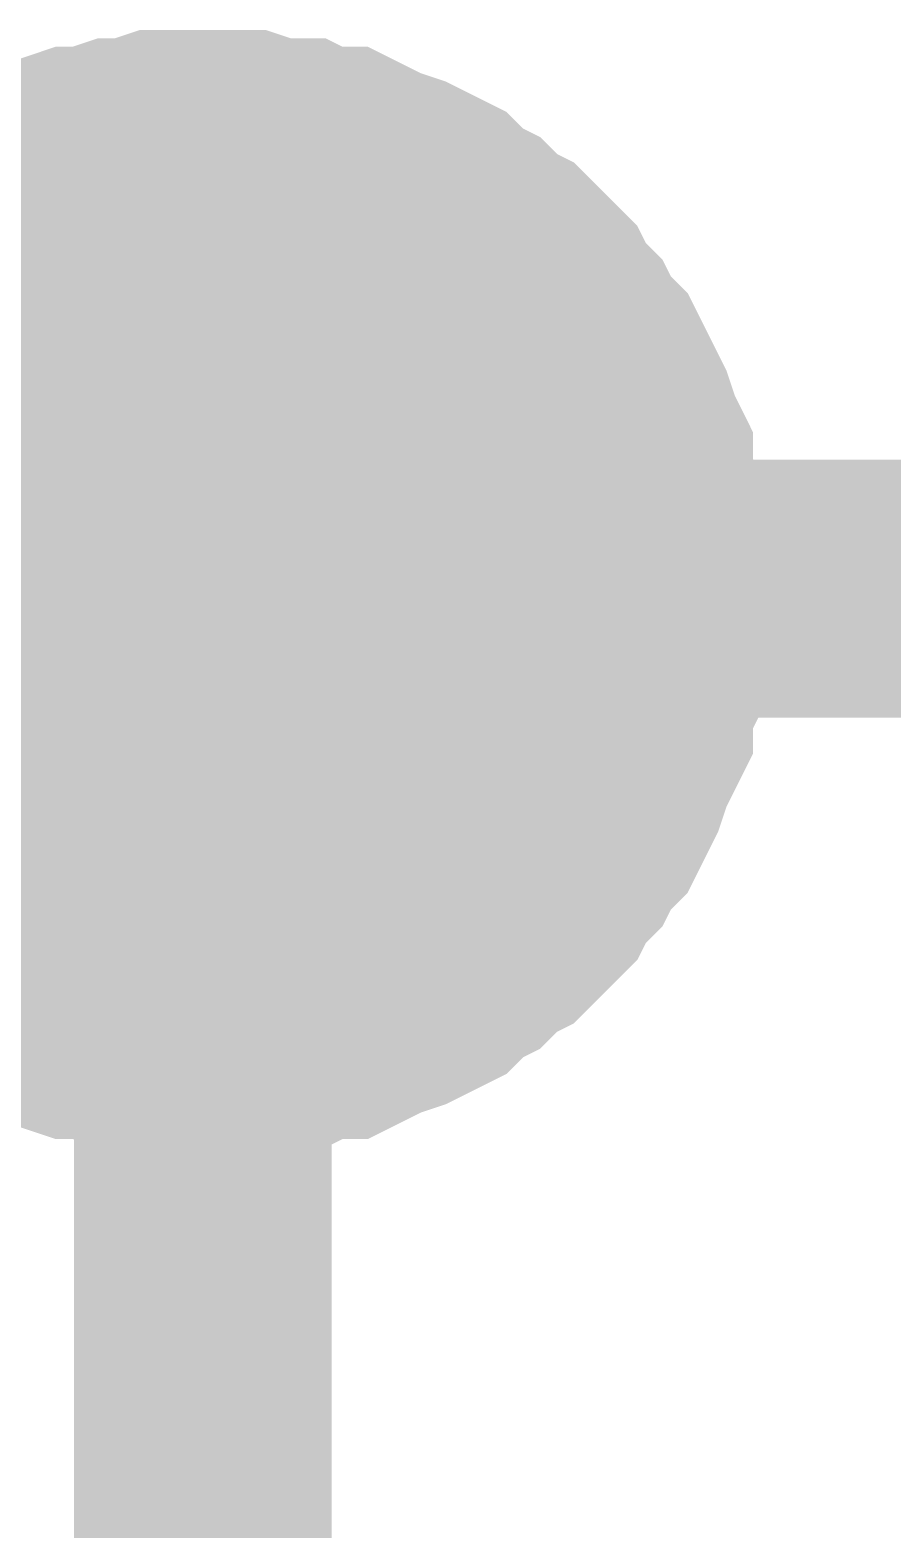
# Model space of a CAD drawing. Header units: inches. Extents: x 0 to 16.9, y 0 to 11.7.
# Drawn here: x 10.228 to 10.2675, y 8.9994 to 9.0681 of the extents above; entities that cross this region are included whole.
import ezdxf

# ---------------------------------------------------------------- set-up
doc = ezdxf.new("R2010")
doc.units = ezdxf.units.IN
doc.header["$MEASUREMENT"] = 0
doc.layers.add('Sheet', color=255, linetype='Continuous')

msp = doc.modelspace()

# ---------------------------------------------------------------- linework, layer by layer
at = {"layer": 'Sheet'}
for points in [[(10.222002, 9.056374, 0.0118, 0.0118, 0), (10.222388, 9.057146, 0.0118, 0.0118, 0), (10.22316, 9.057532, 0.0118, 0.0118, 0), (10.223931, 9.058304, 0.0118, 0.0118, 0), (10.224703, 9.05869, 0.0118, 0.0118, 0), (10.225474, 9.059461, 0.0118, 0.0118, 0), (10.226631, 9.059847, 0.0118, 0.0118, 0), (10.227403, 9.060233, 0.0118, 0.0118, 0), (10.228175, 9.060619, 0.0118, 0.0118, 0), (10.228946, 9.061005, 0.0118, 0.0118, 0), (10.230103, 9.061391, 0.0118, 0.0118, 0), (10.230875, 9.061391, 0.0118, 0.0118, 0), (10.232032, 9.061776, 0.0118, 0.0118, 0), (10.232804, 9.061776, 0.0118, 0.0118, 0), (10.233961, 9.062162, 0.0118, 0.0118, 0), (10.234733, 9.062162, 0.0118, 0.0118, 0), (10.23589, 9.062162, 0.0118, 0.0118, 0)], [(10.222002, 9.056374, 0.0118, 0.0118, 0), (10.222388, 9.057146, 0.0118, 0.0118, 0), (10.22316, 9.057532, 0.0118, 0.0118, 0), (10.223931, 9.058304, 0.0118, 0.0118, 0), (10.224703, 9.05869, 0.0118, 0.0118, 0), (10.225474, 9.059461, 0.0118, 0.0118, 0), (10.226631, 9.059847, 0.0118, 0.0118, 0), (10.227403, 9.060233, 0.0118, 0.0118, 0), (10.228175, 9.060619, 0.0118, 0.0118, 0), (10.228946, 9.061005, 0.0118, 0.0118, 0), (10.230103, 9.061391, 0.0118, 0.0118, 0), (10.230875, 9.061391, 0.0118, 0.0118, 0), (10.232032, 9.061776, 0.0118, 0.0118, 0), (10.232804, 9.061776, 0.0118, 0.0118, 0), (10.233961, 9.062162, 0.0118, 0.0118, 0), (10.234733, 9.062162, 0.0118, 0.0118, 0), (10.23589, 9.062162, 0.0118, 0.0118, 0)], [(10.222002, 9.056374, 0.0118, 0.0118, 0), (10.222388, 9.057146, 0.0118, 0.0118, 0), (10.22316, 9.057532, 0.0118, 0.0118, 0), (10.223931, 9.058304, 0.0118, 0.0118, 0), (10.224703, 9.05869, 0.0118, 0.0118, 0), (10.225474, 9.059461, 0.0118, 0.0118, 0), (10.226631, 9.059847, 0.0118, 0.0118, 0), (10.227403, 9.060233, 0.0118, 0.0118, 0), (10.228175, 9.060619, 0.0118, 0.0118, 0), (10.228946, 9.061005, 0.0118, 0.0118, 0), (10.230103, 9.061391, 0.0118, 0.0118, 0), (10.230875, 9.061391, 0.0118, 0.0118, 0), (10.232032, 9.061776, 0.0118, 0.0118, 0), (10.232804, 9.061776, 0.0118, 0.0118, 0), (10.233961, 9.062162, 0.0118, 0.0118, 0), (10.234733, 9.062162, 0.0118, 0.0118, 0), (10.23589, 9.062162, 0.0118, 0.0118, 0)], [(10.222002, 9.056374, 0.0118, 0.0118, 0), (10.222388, 9.057146, 0.0118, 0.0118, 0), (10.22316, 9.057532, 0.0118, 0.0118, 0), (10.223931, 9.058304, 0.0118, 0.0118, 0), (10.224703, 9.05869, 0.0118, 0.0118, 0), (10.225474, 9.059461, 0.0118, 0.0118, 0), (10.226631, 9.059847, 0.0118, 0.0118, 0), (10.227403, 9.060233, 0.0118, 0.0118, 0), (10.228175, 9.060619, 0.0118, 0.0118, 0), (10.228946, 9.061005, 0.0118, 0.0118, 0), (10.230103, 9.061391, 0.0118, 0.0118, 0), (10.230875, 9.061391, 0.0118, 0.0118, 0), (10.232032, 9.061776, 0.0118, 0.0118, 0), (10.232804, 9.061776, 0.0118, 0.0118, 0), (10.233961, 9.062162, 0.0118, 0.0118, 0), (10.234733, 9.062162, 0.0118, 0.0118, 0), (10.23589, 9.062162, 0.0118, 0.0118, 0)], [(10.23589, 9.062162, 0.0118, 0.0118, 0), (10.23589, 9.062162, 0.0118, 0.0118, 0)], [(10.23589, 9.062162, 0.0118, 0.0118, 0), (10.237047, 9.062162, 0.0118, 0.0118, 0), (10.237819, 9.062162, 0.0118, 0.0118, 0), (10.238976, 9.061776, 0.0118, 0.0118, 0), (10.240133, 9.061776, 0.0118, 0.0118, 0), (10.240905, 9.061391, 0.0118, 0.0118, 0), (10.242062, 9.061391, 0.0118, 0.0118, 0), (10.242834, 9.061005, 0.0118, 0.0118, 0), (10.243605, 9.060619, 0.0118, 0.0118, 0), (10.244762, 9.060233, 0.0118, 0.0118, 0), (10.245534, 9.059847, 0.0118, 0.0118, 0), (10.246305, 9.059461, 0.0118, 0.0118, 0), (10.247077, 9.05869, 0.0118, 0.0118, 0), (10.247849, 9.058304, 0.0118, 0.0118, 0), (10.24862, 9.057532, 0.0118, 0.0118, 0), (10.249392, 9.057146, 0.0118, 0.0118, 0), (10.250163, 9.056374, 0.0118, 0.0118, 0), (10.250935, 9.055603, 0.0118, 0.0118, 0), (10.25132, 9.054831, 0.0118, 0.0118, 0), (10.252092, 9.054059, 0.0118, 0.0118, 0), (10.252478, 9.053288, 0.0118, 0.0118, 0), (10.253249, 9.052516, 0.0118, 0.0118, 0), (10.253635, 9.051744, 0.0118, 0.0118, 0), (10.254021, 9.050972, 0.0118, 0.0118, 0), (10.254407, 9.050201, 0.0118, 0.0118, 0), (10.254792, 9.049043, 0.0118, 0.0118, 0), (10.255178, 9.048271, 0.0118, 0.0118, 0), (10.255178, 9.0475, 0.0118, 0.0118, 0), (10.255564, 9.046342, 0.0118, 0.0118, 0), (10.255564, 9.045571, 0.0118, 0.0118, 0), (10.25595, 9.044413, 0.0118, 0.0118, 0), (10.25595, 9.043641, 0.0118, 0.0118, 0), (10.25595, 9.042484, 0.0118, 0.0118, 0)], [(10.23589, 9.062162, 0.0118, 0.0118, 0), (10.23589, 9.062162, 0.0118, 0.0118, 0)], [(10.23589, 9.062162, 0.0118, 0.0118, 0), (10.237047, 9.062162, 0.0118, 0.0118, 0), (10.237819, 9.062162, 0.0118, 0.0118, 0), (10.238976, 9.061776, 0.0118, 0.0118, 0), (10.240133, 9.061776, 0.0118, 0.0118, 0), (10.240905, 9.061391, 0.0118, 0.0118, 0), (10.242062, 9.061391, 0.0118, 0.0118, 0), (10.242834, 9.061005, 0.0118, 0.0118, 0), (10.243605, 9.060619, 0.0118, 0.0118, 0), (10.244762, 9.060233, 0.0118, 0.0118, 0), (10.245534, 9.059847, 0.0118, 0.0118, 0), (10.246305, 9.059461, 0.0118, 0.0118, 0), (10.247077, 9.05869, 0.0118, 0.0118, 0), (10.247849, 9.058304, 0.0118, 0.0118, 0), (10.24862, 9.057532, 0.0118, 0.0118, 0), (10.249392, 9.057146, 0.0118, 0.0118, 0), (10.250163, 9.056374, 0.0118, 0.0118, 0), (10.250935, 9.055603, 0.0118, 0.0118, 0), (10.25132, 9.054831, 0.0118, 0.0118, 0), (10.252092, 9.054059, 0.0118, 0.0118, 0), (10.252478, 9.053288, 0.0118, 0.0118, 0), (10.253249, 9.052516, 0.0118, 0.0118, 0), (10.253635, 9.051744, 0.0118, 0.0118, 0), (10.254021, 9.050972, 0.0118, 0.0118, 0), (10.254407, 9.050201, 0.0118, 0.0118, 0), (10.254792, 9.049043, 0.0118, 0.0118, 0), (10.255178, 9.048271, 0.0118, 0.0118, 0), (10.255178, 9.0475, 0.0118, 0.0118, 0), (10.255564, 9.046342, 0.0118, 0.0118, 0), (10.255564, 9.045571, 0.0118, 0.0118, 0), (10.25595, 9.044413, 0.0118, 0.0118, 0), (10.25595, 9.043641, 0.0118, 0.0118, 0), (10.25595, 9.042484, 0.0118, 0.0118, 0)], [(10.23589, 9.062162, 0.0118, 0.0118, 0), (10.23589, 9.062162, 0.0118, 0.0118, 0)], [(10.23589, 9.062162, 0.0118, 0.0118, 0), (10.237047, 9.062162, 0.0118, 0.0118, 0), (10.237819, 9.062162, 0.0118, 0.0118, 0), (10.238976, 9.061776, 0.0118, 0.0118, 0), (10.240133, 9.061776, 0.0118, 0.0118, 0), (10.240905, 9.061391, 0.0118, 0.0118, 0), (10.242062, 9.061391, 0.0118, 0.0118, 0), (10.242834, 9.061005, 0.0118, 0.0118, 0), (10.243605, 9.060619, 0.0118, 0.0118, 0), (10.244762, 9.060233, 0.0118, 0.0118, 0), (10.245534, 9.059847, 0.0118, 0.0118, 0), (10.246305, 9.059461, 0.0118, 0.0118, 0), (10.247077, 9.05869, 0.0118, 0.0118, 0), (10.247849, 9.058304, 0.0118, 0.0118, 0), (10.24862, 9.057532, 0.0118, 0.0118, 0), (10.249392, 9.057146, 0.0118, 0.0118, 0), (10.250163, 9.056374, 0.0118, 0.0118, 0), (10.250935, 9.055603, 0.0118, 0.0118, 0), (10.25132, 9.054831, 0.0118, 0.0118, 0), (10.252092, 9.054059, 0.0118, 0.0118, 0), (10.252478, 9.053288, 0.0118, 0.0118, 0), (10.253249, 9.052516, 0.0118, 0.0118, 0), (10.253635, 9.051744, 0.0118, 0.0118, 0), (10.254021, 9.050972, 0.0118, 0.0118, 0), (10.254407, 9.050201, 0.0118, 0.0118, 0), (10.254792, 9.049043, 0.0118, 0.0118, 0), (10.255178, 9.048271, 0.0118, 0.0118, 0), (10.255178, 9.0475, 0.0118, 0.0118, 0), (10.255564, 9.046342, 0.0118, 0.0118, 0), (10.255564, 9.045571, 0.0118, 0.0118, 0), (10.25595, 9.044413, 0.0118, 0.0118, 0), (10.25595, 9.043641, 0.0118, 0.0118, 0), (10.25595, 9.042484, 0.0118, 0.0118, 0)], [(10.23589, 9.062162, 0.0118, 0.0118, 0), (10.23589, 9.062162, 0.0118, 0.0118, 0)], [(10.23589, 9.062162, 0.0118, 0.0118, 0), (10.237047, 9.062162, 0.0118, 0.0118, 0), (10.237819, 9.062162, 0.0118, 0.0118, 0), (10.238976, 9.061776, 0.0118, 0.0118, 0), (10.240133, 9.061776, 0.0118, 0.0118, 0), (10.240905, 9.061391, 0.0118, 0.0118, 0), (10.242062, 9.061391, 0.0118, 0.0118, 0), (10.242834, 9.061005, 0.0118, 0.0118, 0), (10.243605, 9.060619, 0.0118, 0.0118, 0), (10.244762, 9.060233, 0.0118, 0.0118, 0), (10.245534, 9.059847, 0.0118, 0.0118, 0), (10.246305, 9.059461, 0.0118, 0.0118, 0), (10.247077, 9.05869, 0.0118, 0.0118, 0), (10.247849, 9.058304, 0.0118, 0.0118, 0), (10.24862, 9.057532, 0.0118, 0.0118, 0), (10.249392, 9.057146, 0.0118, 0.0118, 0), (10.250163, 9.056374, 0.0118, 0.0118, 0), (10.250935, 9.055603, 0.0118, 0.0118, 0), (10.25132, 9.054831, 0.0118, 0.0118, 0), (10.252092, 9.054059, 0.0118, 0.0118, 0), (10.252478, 9.053288, 0.0118, 0.0118, 0), (10.253249, 9.052516, 0.0118, 0.0118, 0), (10.253635, 9.051744, 0.0118, 0.0118, 0), (10.254021, 9.050972, 0.0118, 0.0118, 0), (10.254407, 9.050201, 0.0118, 0.0118, 0), (10.254792, 9.049043, 0.0118, 0.0118, 0), (10.255178, 9.048271, 0.0118, 0.0118, 0), (10.255178, 9.0475, 0.0118, 0.0118, 0), (10.255564, 9.046342, 0.0118, 0.0118, 0), (10.255564, 9.045571, 0.0118, 0.0118, 0), (10.25595, 9.044413, 0.0118, 0.0118, 0), (10.25595, 9.043641, 0.0118, 0.0118, 0), (10.25595, 9.042484, 0.0118, 0.0118, 0)], [(10.225474, 9.059461, 0.0039, 0.0039, 0), (10.226631, 9.059847, 0.0039, 0.0039, 0), (10.227403, 9.060233, 0.0039, 0.0039, 0), (10.228175, 9.060619, 0.0039, 0.0039, 0), (10.228946, 9.061005, 0.0039, 0.0039, 0), (10.230103, 9.061391, 0.0039, 0.0039, 0), (10.230875, 9.061391, 0.0039, 0.0039, 0), (10.232032, 9.061776, 0.0039, 0.0039, 0), (10.232804, 9.061776, 0.0039, 0.0039, 0), (10.233961, 9.062162, 0.0039, 0.0039, 0), (10.234733, 9.062162, 0.0039, 0.0039, 0), (10.23589, 9.062162, 0.0039, 0.0039, 0)], [(10.225474, 9.059461, 0.0039, 0.0039, 0), (10.226631, 9.059847, 0.0039, 0.0039, 0), (10.227403, 9.060233, 0.0039, 0.0039, 0), (10.228175, 9.060619, 0.0039, 0.0039, 0), (10.228946, 9.061005, 0.0039, 0.0039, 0), (10.230103, 9.061391, 0.0039, 0.0039, 0), (10.230875, 9.061391, 0.0039, 0.0039, 0), (10.232032, 9.061776, 0.0039, 0.0039, 0), (10.232804, 9.061776, 0.0039, 0.0039, 0), (10.233961, 9.062162, 0.0039, 0.0039, 0), (10.234733, 9.062162, 0.0039, 0.0039, 0), (10.23589, 9.062162, 0.0039, 0.0039, 0)], [(10.225474, 9.059461, 0.0039, 0.0039, 0), (10.226631, 9.059847, 0.0039, 0.0039, 0), (10.227403, 9.060233, 0.0039, 0.0039, 0), (10.228175, 9.060619, 0.0039, 0.0039, 0), (10.228946, 9.061005, 0.0039, 0.0039, 0), (10.230103, 9.061391, 0.0039, 0.0039, 0), (10.230875, 9.061391, 0.0039, 0.0039, 0), (10.232032, 9.061776, 0.0039, 0.0039, 0), (10.232804, 9.061776, 0.0039, 0.0039, 0), (10.233961, 9.062162, 0.0039, 0.0039, 0), (10.234733, 9.062162, 0.0039, 0.0039, 0), (10.23589, 9.062162, 0.0039, 0.0039, 0)], [(10.225474, 9.059461, 0.0039, 0.0039, 0), (10.226631, 9.059847, 0.0039, 0.0039, 0), (10.227403, 9.060233, 0.0039, 0.0039, 0), (10.228175, 9.060619, 0.0039, 0.0039, 0), (10.228946, 9.061005, 0.0039, 0.0039, 0), (10.230103, 9.061391, 0.0039, 0.0039, 0), (10.230875, 9.061391, 0.0039, 0.0039, 0), (10.232032, 9.061776, 0.0039, 0.0039, 0), (10.232804, 9.061776, 0.0039, 0.0039, 0), (10.233961, 9.062162, 0.0039, 0.0039, 0), (10.234733, 9.062162, 0.0039, 0.0039, 0), (10.23589, 9.062162, 0.0039, 0.0039, 0)], [(10.23589, 9.062162, 0.0039, 0.0039, 0), (10.23589, 9.062162, 0.0039, 0.0039, 0)], [(10.23589, 9.062162, 0.0039, 0.0039, 0), (10.237047, 9.062162, 0.0039, 0.0039, 0), (10.237819, 9.062162, 0.0039, 0.0039, 0), (10.238976, 9.061776, 0.0039, 0.0039, 0), (10.240133, 9.061776, 0.0039, 0.0039, 0), (10.240905, 9.061391, 0.0039, 0.0039, 0), (10.242062, 9.061391, 0.0039, 0.0039, 0), (10.242834, 9.061005, 0.0039, 0.0039, 0), (10.243605, 9.060619, 0.0039, 0.0039, 0), (10.244762, 9.060233, 0.0039, 0.0039, 0), (10.245534, 9.059847, 0.0039, 0.0039, 0), (10.246305, 9.059461, 0.0039, 0.0039, 0), (10.247077, 9.05869, 0.0039, 0.0039, 0), (10.247849, 9.058304, 0.0039, 0.0039, 0), (10.24862, 9.057532, 0.0039, 0.0039, 0), (10.249392, 9.057146, 0.0039, 0.0039, 0), (10.250163, 9.056374, 0.0039, 0.0039, 0), (10.250935, 9.055603, 0.0039, 0.0039, 0), (10.25132, 9.054831, 0.0039, 0.0039, 0), (10.252092, 9.054059, 0.0039, 0.0039, 0), (10.252478, 9.053288, 0.0039, 0.0039, 0), (10.253249, 9.052516, 0.0039, 0.0039, 0), (10.253635, 9.051744, 0.0039, 0.0039, 0), (10.254021, 9.050972, 0.0039, 0.0039, 0), (10.254407, 9.050201, 0.0039, 0.0039, 0), (10.254792, 9.049043, 0.0039, 0.0039, 0), (10.255178, 9.048271, 0.0039, 0.0039, 0), (10.255178, 9.0475, 0.0039, 0.0039, 0), (10.255564, 9.046342, 0.0039, 0.0039, 0), (10.255564, 9.045571, 0.0039, 0.0039, 0), (10.25595, 9.044413, 0.0039, 0.0039, 0), (10.25595, 9.043641, 0.0039, 0.0039, 0), (10.25595, 9.042484, 0.0039, 0.0039, 0)], [(10.23589, 9.062162, 0.0039, 0.0039, 0), (10.23589, 9.062162, 0.0039, 0.0039, 0)], [(10.23589, 9.062162, 0.0039, 0.0039, 0), (10.237047, 9.062162, 0.0039, 0.0039, 0), (10.237819, 9.062162, 0.0039, 0.0039, 0), (10.238976, 9.061776, 0.0039, 0.0039, 0), (10.240133, 9.061776, 0.0039, 0.0039, 0), (10.240905, 9.061391, 0.0039, 0.0039, 0), (10.242062, 9.061391, 0.0039, 0.0039, 0), (10.242834, 9.061005, 0.0039, 0.0039, 0), (10.243605, 9.060619, 0.0039, 0.0039, 0), (10.244762, 9.060233, 0.0039, 0.0039, 0), (10.245534, 9.059847, 0.0039, 0.0039, 0), (10.246305, 9.059461, 0.0039, 0.0039, 0), (10.247077, 9.05869, 0.0039, 0.0039, 0), (10.247849, 9.058304, 0.0039, 0.0039, 0), (10.24862, 9.057532, 0.0039, 0.0039, 0), (10.249392, 9.057146, 0.0039, 0.0039, 0), (10.250163, 9.056374, 0.0039, 0.0039, 0), (10.250935, 9.055603, 0.0039, 0.0039, 0), (10.25132, 9.054831, 0.0039, 0.0039, 0), (10.252092, 9.054059, 0.0039, 0.0039, 0), (10.252478, 9.053288, 0.0039, 0.0039, 0), (10.253249, 9.052516, 0.0039, 0.0039, 0), (10.253635, 9.051744, 0.0039, 0.0039, 0), (10.254021, 9.050972, 0.0039, 0.0039, 0), (10.254407, 9.050201, 0.0039, 0.0039, 0), (10.254792, 9.049043, 0.0039, 0.0039, 0), (10.255178, 9.048271, 0.0039, 0.0039, 0), (10.255178, 9.0475, 0.0039, 0.0039, 0), (10.255564, 9.046342, 0.0039, 0.0039, 0), (10.255564, 9.045571, 0.0039, 0.0039, 0), (10.25595, 9.044413, 0.0039, 0.0039, 0), (10.25595, 9.043641, 0.0039, 0.0039, 0), (10.25595, 9.042484, 0.0039, 0.0039, 0)], [(10.23589, 9.062162, 0.0039, 0.0039, 0), (10.23589, 9.062162, 0.0039, 0.0039, 0)], [(10.23589, 9.062162, 0.0039, 0.0039, 0), (10.237047, 9.062162, 0.0039, 0.0039, 0), (10.237819, 9.062162, 0.0039, 0.0039, 0), (10.238976, 9.061776, 0.0039, 0.0039, 0), (10.240133, 9.061776, 0.0039, 0.0039, 0), (10.240905, 9.061391, 0.0039, 0.0039, 0), (10.242062, 9.061391, 0.0039, 0.0039, 0), (10.242834, 9.061005, 0.0039, 0.0039, 0), (10.243605, 9.060619, 0.0039, 0.0039, 0), (10.244762, 9.060233, 0.0039, 0.0039, 0), (10.245534, 9.059847, 0.0039, 0.0039, 0), (10.246305, 9.059461, 0.0039, 0.0039, 0), (10.247077, 9.05869, 0.0039, 0.0039, 0), (10.247849, 9.058304, 0.0039, 0.0039, 0), (10.24862, 9.057532, 0.0039, 0.0039, 0), (10.249392, 9.057146, 0.0039, 0.0039, 0), (10.250163, 9.056374, 0.0039, 0.0039, 0), (10.250935, 9.055603, 0.0039, 0.0039, 0), (10.25132, 9.054831, 0.0039, 0.0039, 0), (10.252092, 9.054059, 0.0039, 0.0039, 0), (10.252478, 9.053288, 0.0039, 0.0039, 0), (10.253249, 9.052516, 0.0039, 0.0039, 0), (10.253635, 9.051744, 0.0039, 0.0039, 0), (10.254021, 9.050972, 0.0039, 0.0039, 0), (10.254407, 9.050201, 0.0039, 0.0039, 0), (10.254792, 9.049043, 0.0039, 0.0039, 0), (10.255178, 9.048271, 0.0039, 0.0039, 0), (10.255178, 9.0475, 0.0039, 0.0039, 0), (10.255564, 9.046342, 0.0039, 0.0039, 0), (10.255564, 9.045571, 0.0039, 0.0039, 0), (10.25595, 9.044413, 0.0039, 0.0039, 0), (10.25595, 9.043641, 0.0039, 0.0039, 0), (10.25595, 9.042484, 0.0039, 0.0039, 0)], [(10.23589, 9.062162, 0.0039, 0.0039, 0), (10.23589, 9.062162, 0.0039, 0.0039, 0)], [(10.23589, 9.062162, 0.0039, 0.0039, 0), (10.237047, 9.062162, 0.0039, 0.0039, 0), (10.237819, 9.062162, 0.0039, 0.0039, 0), (10.238976, 9.061776, 0.0039, 0.0039, 0), (10.240133, 9.061776, 0.0039, 0.0039, 0), (10.240905, 9.061391, 0.0039, 0.0039, 0), (10.242062, 9.061391, 0.0039, 0.0039, 0), (10.242834, 9.061005, 0.0039, 0.0039, 0), (10.243605, 9.060619, 0.0039, 0.0039, 0), (10.244762, 9.060233, 0.0039, 0.0039, 0), (10.245534, 9.059847, 0.0039, 0.0039, 0), (10.246305, 9.059461, 0.0039, 0.0039, 0), (10.247077, 9.05869, 0.0039, 0.0039, 0), (10.247849, 9.058304, 0.0039, 0.0039, 0), (10.24862, 9.057532, 0.0039, 0.0039, 0), (10.249392, 9.057146, 0.0039, 0.0039, 0), (10.250163, 9.056374, 0.0039, 0.0039, 0), (10.250935, 9.055603, 0.0039, 0.0039, 0), (10.25132, 9.054831, 0.0039, 0.0039, 0), (10.252092, 9.054059, 0.0039, 0.0039, 0), (10.252478, 9.053288, 0.0039, 0.0039, 0), (10.253249, 9.052516, 0.0039, 0.0039, 0), (10.253635, 9.051744, 0.0039, 0.0039, 0), (10.254021, 9.050972, 0.0039, 0.0039, 0), (10.254407, 9.050201, 0.0039, 0.0039, 0), (10.254792, 9.049043, 0.0039, 0.0039, 0), (10.255178, 9.048271, 0.0039, 0.0039, 0), (10.255178, 9.0475, 0.0039, 0.0039, 0), (10.255564, 9.046342, 0.0039, 0.0039, 0), (10.255564, 9.045571, 0.0039, 0.0039, 0), (10.25595, 9.044413, 0.0039, 0.0039, 0), (10.25595, 9.043641, 0.0039, 0.0039, 0), (10.25595, 9.042484, 0.0039, 0.0039, 0)], [(10.865844, 9.042484, 0.0118, 0.0118, 0), (10.23589, 9.042484, 0.0118, 0.0118, 0), (9.527625, 9.042484, 0.0118, 0.0118, 0)], [(10.23589, 8.867692, 0.0118, 0.0118, 0), (10.23589, 9.042484, 0.0118, 0.0118, 0)], [(10.25595, 9.042484, 0.0118, 0.0118, 0), (10.25595, 9.041326, 0.0118, 0.0118, 0), (10.25595, 9.040554, 0.0118, 0.0118, 0), (10.255564, 9.039397, 0.0118, 0.0118, 0), (10.255564, 9.038239, 0.0118, 0.0118, 0), (10.255178, 9.037468, 0.0118, 0.0118, 0), (10.255178, 9.03631, 0.0118, 0.0118, 0), (10.254792, 9.035538, 0.0118, 0.0118, 0), (10.254407, 9.034767, 0.0118, 0.0118, 0), (10.254021, 9.033609, 0.0118, 0.0118, 0), (10.253635, 9.032837, 0.0118, 0.0118, 0), (10.253249, 9.032066, 0.0118, 0.0118, 0), (10.252478, 9.031294, 0.0118, 0.0118, 0), (10.252092, 9.030522, 0.0118, 0.0118, 0), (10.25132, 9.029751, 0.0118, 0.0118, 0), (10.250935, 9.028979, 0.0118, 0.0118, 0), (10.250163, 9.028207, 0.0118, 0.0118, 0), (10.249392, 9.027435, 0.0118, 0.0118, 0), (10.24862, 9.02705, 0.0118, 0.0118, 0), (10.247849, 9.026278, 0.0118, 0.0118, 0), (10.247077, 9.025892, 0.0118, 0.0118, 0), (10.246305, 9.02512, 0.0118, 0.0118, 0), (10.245534, 9.024734, 0.0118, 0.0118, 0), (10.244762, 9.024349, 0.0118, 0.0118, 0), (10.243605, 9.023963, 0.0118, 0.0118, 0), (10.242834, 9.023577, 0.0118, 0.0118, 0), (10.242062, 9.023191, 0.0118, 0.0118, 0), (10.240905, 9.023191, 0.0118, 0.0118, 0), (10.240133, 9.022805, 0.0118, 0.0118, 0), (10.238976, 9.022805, 0.0118, 0.0118, 0), (10.237819, 9.022419, 0.0118, 0.0118, 0), (10.237047, 9.022419, 0.0118, 0.0118, 0), (10.23589, 9.022419, 0.0118, 0.0118, 0)], [(10.25595, 9.042484, 0.0118, 0.0118, 0), (10.25595, 9.041326, 0.0118, 0.0118, 0), (10.25595, 9.040554, 0.0118, 0.0118, 0), (10.255564, 9.039397, 0.0118, 0.0118, 0), (10.255564, 9.038239, 0.0118, 0.0118, 0), (10.255178, 9.037468, 0.0118, 0.0118, 0), (10.255178, 9.03631, 0.0118, 0.0118, 0), (10.254792, 9.035538, 0.0118, 0.0118, 0), (10.254407, 9.034767, 0.0118, 0.0118, 0), (10.254021, 9.033609, 0.0118, 0.0118, 0), (10.253635, 9.032837, 0.0118, 0.0118, 0), (10.253249, 9.032066, 0.0118, 0.0118, 0), (10.252478, 9.031294, 0.0118, 0.0118, 0), (10.252092, 9.030522, 0.0118, 0.0118, 0), (10.25132, 9.029751, 0.0118, 0.0118, 0), (10.250935, 9.028979, 0.0118, 0.0118, 0), (10.250163, 9.028207, 0.0118, 0.0118, 0), (10.249392, 9.027435, 0.0118, 0.0118, 0), (10.24862, 9.02705, 0.0118, 0.0118, 0), (10.247849, 9.026278, 0.0118, 0.0118, 0), (10.247077, 9.025892, 0.0118, 0.0118, 0), (10.246305, 9.02512, 0.0118, 0.0118, 0), (10.245534, 9.024734, 0.0118, 0.0118, 0), (10.244762, 9.024349, 0.0118, 0.0118, 0), (10.243605, 9.023963, 0.0118, 0.0118, 0), (10.242834, 9.023577, 0.0118, 0.0118, 0), (10.242062, 9.023191, 0.0118, 0.0118, 0), (10.240905, 9.023191, 0.0118, 0.0118, 0), (10.240133, 9.022805, 0.0118, 0.0118, 0), (10.238976, 9.022805, 0.0118, 0.0118, 0), (10.237819, 9.022419, 0.0118, 0.0118, 0), (10.237047, 9.022419, 0.0118, 0.0118, 0), (10.23589, 9.022419, 0.0118, 0.0118, 0)], [(10.25595, 9.042484, 0.0118, 0.0118, 0), (10.25595, 9.041326, 0.0118, 0.0118, 0), (10.25595, 9.040554, 0.0118, 0.0118, 0), (10.255564, 9.039397, 0.0118, 0.0118, 0), (10.255564, 9.038239, 0.0118, 0.0118, 0), (10.255178, 9.037468, 0.0118, 0.0118, 0), (10.255178, 9.03631, 0.0118, 0.0118, 0), (10.254792, 9.035538, 0.0118, 0.0118, 0), (10.254407, 9.034767, 0.0118, 0.0118, 0), (10.254021, 9.033609, 0.0118, 0.0118, 0), (10.253635, 9.032837, 0.0118, 0.0118, 0), (10.253249, 9.032066, 0.0118, 0.0118, 0), (10.252478, 9.031294, 0.0118, 0.0118, 0), (10.252092, 9.030522, 0.0118, 0.0118, 0), (10.25132, 9.029751, 0.0118, 0.0118, 0), (10.250935, 9.028979, 0.0118, 0.0118, 0), (10.250163, 9.028207, 0.0118, 0.0118, 0), (10.249392, 9.027435, 0.0118, 0.0118, 0), (10.24862, 9.02705, 0.0118, 0.0118, 0), (10.247849, 9.026278, 0.0118, 0.0118, 0), (10.247077, 9.025892, 0.0118, 0.0118, 0), (10.246305, 9.02512, 0.0118, 0.0118, 0), (10.245534, 9.024734, 0.0118, 0.0118, 0), (10.244762, 9.024349, 0.0118, 0.0118, 0), (10.243605, 9.023963, 0.0118, 0.0118, 0), (10.242834, 9.023577, 0.0118, 0.0118, 0), (10.242062, 9.023191, 0.0118, 0.0118, 0), (10.240905, 9.023191, 0.0118, 0.0118, 0), (10.240133, 9.022805, 0.0118, 0.0118, 0), (10.238976, 9.022805, 0.0118, 0.0118, 0), (10.237819, 9.022419, 0.0118, 0.0118, 0), (10.237047, 9.022419, 0.0118, 0.0118, 0), (10.23589, 9.022419, 0.0118, 0.0118, 0)], [(10.25595, 9.042484, 0.0118, 0.0118, 0), (10.25595, 9.041326, 0.0118, 0.0118, 0), (10.25595, 9.040554, 0.0118, 0.0118, 0), (10.255564, 9.039397, 0.0118, 0.0118, 0), (10.255564, 9.038239, 0.0118, 0.0118, 0), (10.255178, 9.037468, 0.0118, 0.0118, 0), (10.255178, 9.03631, 0.0118, 0.0118, 0), (10.254792, 9.035538, 0.0118, 0.0118, 0), (10.254407, 9.034767, 0.0118, 0.0118, 0), (10.254021, 9.033609, 0.0118, 0.0118, 0), (10.253635, 9.032837, 0.0118, 0.0118, 0), (10.253249, 9.032066, 0.0118, 0.0118, 0), (10.252478, 9.031294, 0.0118, 0.0118, 0), (10.252092, 9.030522, 0.0118, 0.0118, 0), (10.25132, 9.029751, 0.0118, 0.0118, 0), (10.250935, 9.028979, 0.0118, 0.0118, 0), (10.250163, 9.028207, 0.0118, 0.0118, 0), (10.249392, 9.027435, 0.0118, 0.0118, 0), (10.24862, 9.02705, 0.0118, 0.0118, 0), (10.247849, 9.026278, 0.0118, 0.0118, 0), (10.247077, 9.025892, 0.0118, 0.0118, 0), (10.246305, 9.02512, 0.0118, 0.0118, 0), (10.245534, 9.024734, 0.0118, 0.0118, 0), (10.244762, 9.024349, 0.0118, 0.0118, 0), (10.243605, 9.023963, 0.0118, 0.0118, 0), (10.242834, 9.023577, 0.0118, 0.0118, 0), (10.242062, 9.023191, 0.0118, 0.0118, 0), (10.240905, 9.023191, 0.0118, 0.0118, 0), (10.240133, 9.022805, 0.0118, 0.0118, 0), (10.238976, 9.022805, 0.0118, 0.0118, 0), (10.237819, 9.022419, 0.0118, 0.0118, 0), (10.237047, 9.022419, 0.0118, 0.0118, 0), (10.23589, 9.022419, 0.0118, 0.0118, 0)], [(10.25595, 9.042484, 0.0118, 0.0118, 0), (10.25595, 9.042484, 0.0118, 0.0118, 0), (10.25595, 9.042484, 0.0118, 0.0118, 0), (10.25595, 9.042484, 0.0118, 0.0118, 0), (10.25595, 9.042484, 0.0118, 0.0118, 0), (10.25595, 9.042484, 0.0118, 0.0118, 0), (10.25595, 9.042484, 0.0118, 0.0118, 0), (10.25595, 9.042484, 0.0118, 0.0118, 0), (10.25595, 9.042484, 0.0118, 0.0118, 0), (10.25595, 9.042484, 0.0118, 0.0118, 0), (10.25595, 9.042484, 0.0118, 0.0118, 0), (10.25595, 9.042484, 0.0118, 0.0118, 0), (10.25595, 9.042484, 0.0118, 0.0118, 0), (10.25595, 9.042484, 0.0118, 0.0118, 0), (10.25595, 9.042484, 0.0118, 0.0118, 0), (10.25595, 9.042484, 0.0118, 0.0118, 0), (10.25595, 9.042484, 0.0118, 0.0118, 0), (10.25595, 9.042484, 0.0118, 0.0118, 0), (10.25595, 9.042484, 0.0118, 0.0118, 0), (10.25595, 9.042484, 0.0118, 0.0118, 0), (10.25595, 9.042484, 0.0118, 0.0118, 0), (10.25595, 9.042484, 0.0118, 0.0118, 0), (10.25595, 9.042484, 0.0118, 0.0118, 0), (10.25595, 9.042484, 0.0118, 0.0118, 0), (10.25595, 9.042484, 0.0118, 0.0118, 0), (10.25595, 9.042484, 0.0118, 0.0118, 0), (10.25595, 9.042484, 0.0118, 0.0118, 0), (10.25595, 9.042484, 0.0118, 0.0118, 0), (10.25595, 9.042484, 0.0118, 0.0118, 0), (10.25595, 9.042484, 0.0118, 0.0118, 0), (10.25595, 9.042484, 0.0118, 0.0118, 0), (10.25595, 9.042484, 0.0118, 0.0118, 0), (10.25595, 9.042484, 0.0118, 0.0118, 0)], [(10.25595, 9.042484, 0.0118, 0.0118, 0), (10.25595, 9.042484, 0.0118, 0.0118, 0)], [(10.25595, 9.042484, 0.0118, 0.0118, 0), (10.25595, 9.042484, 0.0118, 0.0118, 0), (10.25595, 9.042484, 0.0118, 0.0118, 0), (10.25595, 9.042484, 0.0118, 0.0118, 0), (10.25595, 9.042484, 0.0118, 0.0118, 0), (10.25595, 9.042484, 0.0118, 0.0118, 0), (10.25595, 9.042484, 0.0118, 0.0118, 0), (10.25595, 9.042484, 0.0118, 0.0118, 0), (10.25595, 9.042484, 0.0118, 0.0118, 0), (10.25595, 9.042484, 0.0118, 0.0118, 0), (10.25595, 9.042484, 0.0118, 0.0118, 0), (10.25595, 9.042484, 0.0118, 0.0118, 0), (10.25595, 9.042484, 0.0118, 0.0118, 0), (10.25595, 9.042484, 0.0118, 0.0118, 0), (10.25595, 9.042484, 0.0118, 0.0118, 0), (10.25595, 9.042484, 0.0118, 0.0118, 0), (10.25595, 9.042484, 0.0118, 0.0118, 0), (10.25595, 9.042484, 0.0118, 0.0118, 0), (10.25595, 9.042484, 0.0118, 0.0118, 0), (10.25595, 9.042484, 0.0118, 0.0118, 0), (10.25595, 9.042484, 0.0118, 0.0118, 0), (10.25595, 9.042484, 0.0118, 0.0118, 0), (10.25595, 9.042484, 0.0118, 0.0118, 0), (10.25595, 9.042484, 0.0118, 0.0118, 0), (10.25595, 9.042484, 0.0118, 0.0118, 0), (10.25595, 9.042484, 0.0118, 0.0118, 0), (10.25595, 9.042484, 0.0118, 0.0118, 0), (10.25595, 9.042484, 0.0118, 0.0118, 0), (10.25595, 9.042484, 0.0118, 0.0118, 0), (10.25595, 9.042484, 0.0118, 0.0118, 0), (10.25595, 9.042484, 0.0118, 0.0118, 0), (10.25595, 9.042484, 0.0118, 0.0118, 0), (10.25595, 9.042484, 0.0118, 0.0118, 0)], [(10.25595, 9.042484, 0.0118, 0.0118, 0), (10.25595, 9.042484, 0.0118, 0.0118, 0)], [(10.25595, 9.042484, 0.0118, 0.0118, 0), (10.25595, 9.042484, 0.0118, 0.0118, 0), (10.25595, 9.042484, 0.0118, 0.0118, 0), (10.25595, 9.042484, 0.0118, 0.0118, 0), (10.25595, 9.042484, 0.0118, 0.0118, 0), (10.25595, 9.042484, 0.0118, 0.0118, 0), (10.25595, 9.042484, 0.0118, 0.0118, 0), (10.25595, 9.042484, 0.0118, 0.0118, 0), (10.25595, 9.042484, 0.0118, 0.0118, 0), (10.25595, 9.042484, 0.0118, 0.0118, 0), (10.25595, 9.042484, 0.0118, 0.0118, 0), (10.25595, 9.042484, 0.0118, 0.0118, 0), (10.25595, 9.042484, 0.0118, 0.0118, 0), (10.25595, 9.042484, 0.0118, 0.0118, 0), (10.25595, 9.042484, 0.0118, 0.0118, 0), (10.25595, 9.042484, 0.0118, 0.0118, 0), (10.25595, 9.042484, 0.0118, 0.0118, 0), (10.25595, 9.042484, 0.0118, 0.0118, 0), (10.25595, 9.042484, 0.0118, 0.0118, 0), (10.25595, 9.042484, 0.0118, 0.0118, 0), (10.25595, 9.042484, 0.0118, 0.0118, 0), (10.25595, 9.042484, 0.0118, 0.0118, 0), (10.25595, 9.042484, 0.0118, 0.0118, 0), (10.25595, 9.042484, 0.0118, 0.0118, 0), (10.25595, 9.042484, 0.0118, 0.0118, 0), (10.25595, 9.042484, 0.0118, 0.0118, 0), (10.25595, 9.042484, 0.0118, 0.0118, 0), (10.25595, 9.042484, 0.0118, 0.0118, 0), (10.25595, 9.042484, 0.0118, 0.0118, 0), (10.25595, 9.042484, 0.0118, 0.0118, 0), (10.25595, 9.042484, 0.0118, 0.0118, 0), (10.25595, 9.042484, 0.0118, 0.0118, 0), (10.25595, 9.042484, 0.0118, 0.0118, 0)], [(10.25595, 9.042484, 0.0118, 0.0118, 0), (10.25595, 9.042484, 0.0118, 0.0118, 0)], [(10.25595, 9.042484, 0.0118, 0.0118, 0), (10.25595, 9.042484, 0.0118, 0.0118, 0), (10.25595, 9.042484, 0.0118, 0.0118, 0), (10.25595, 9.042484, 0.0118, 0.0118, 0), (10.25595, 9.042484, 0.0118, 0.0118, 0), (10.25595, 9.042484, 0.0118, 0.0118, 0), (10.25595, 9.042484, 0.0118, 0.0118, 0), (10.25595, 9.042484, 0.0118, 0.0118, 0), (10.25595, 9.042484, 0.0118, 0.0118, 0), (10.25595, 9.042484, 0.0118, 0.0118, 0), (10.25595, 9.042484, 0.0118, 0.0118, 0), (10.25595, 9.042484, 0.0118, 0.0118, 0), (10.25595, 9.042484, 0.0118, 0.0118, 0), (10.25595, 9.042484, 0.0118, 0.0118, 0), (10.25595, 9.042484, 0.0118, 0.0118, 0), (10.25595, 9.042484, 0.0118, 0.0118, 0), (10.25595, 9.042484, 0.0118, 0.0118, 0), (10.25595, 9.042484, 0.0118, 0.0118, 0), (10.25595, 9.042484, 0.0118, 0.0118, 0), (10.25595, 9.042484, 0.0118, 0.0118, 0), (10.25595, 9.042484, 0.0118, 0.0118, 0), (10.25595, 9.042484, 0.0118, 0.0118, 0), (10.25595, 9.042484, 0.0118, 0.0118, 0), (10.25595, 9.042484, 0.0118, 0.0118, 0), (10.25595, 9.042484, 0.0118, 0.0118, 0), (10.25595, 9.042484, 0.0118, 0.0118, 0), (10.25595, 9.042484, 0.0118, 0.0118, 0), (10.25595, 9.042484, 0.0118, 0.0118, 0), (10.25595, 9.042484, 0.0118, 0.0118, 0), (10.25595, 9.042484, 0.0118, 0.0118, 0), (10.25595, 9.042484, 0.0118, 0.0118, 0), (10.25595, 9.042484, 0.0118, 0.0118, 0), (10.25595, 9.042484, 0.0118, 0.0118, 0)], [(10.25595, 9.042484, 0.0118, 0.0118, 0), (10.25595, 9.042484, 0.0118, 0.0118, 0)], [(10.25595, 9.042484, 0.0039, 0.0039, 0), (10.25595, 9.041326, 0.0039, 0.0039, 0), (10.25595, 9.040554, 0.0039, 0.0039, 0), (10.255564, 9.039397, 0.0039, 0.0039, 0), (10.255564, 9.038239, 0.0039, 0.0039, 0), (10.255178, 9.037468, 0.0039, 0.0039, 0), (10.255178, 9.03631, 0.0039, 0.0039, 0), (10.254792, 9.035538, 0.0039, 0.0039, 0), (10.254407, 9.034767, 0.0039, 0.0039, 0), (10.254021, 9.033609, 0.0039, 0.0039, 0), (10.253635, 9.032837, 0.0039, 0.0039, 0), (10.253249, 9.032066, 0.0039, 0.0039, 0), (10.252478, 9.031294, 0.0039, 0.0039, 0), (10.252092, 9.030522, 0.0039, 0.0039, 0), (10.25132, 9.029751, 0.0039, 0.0039, 0), (10.250935, 9.028979, 0.0039, 0.0039, 0), (10.250163, 9.028207, 0.0039, 0.0039, 0), (10.249392, 9.027435, 0.0039, 0.0039, 0), (10.24862, 9.02705, 0.0039, 0.0039, 0), (10.247849, 9.026278, 0.0039, 0.0039, 0), (10.247077, 9.025892, 0.0039, 0.0039, 0), (10.246305, 9.02512, 0.0039, 0.0039, 0), (10.245534, 9.024734, 0.0039, 0.0039, 0), (10.244762, 9.024349, 0.0039, 0.0039, 0), (10.243605, 9.023963, 0.0039, 0.0039, 0), (10.242834, 9.023577, 0.0039, 0.0039, 0), (10.242062, 9.023191, 0.0039, 0.0039, 0), (10.240905, 9.023191, 0.0039, 0.0039, 0), (10.240133, 9.022805, 0.0039, 0.0039, 0), (10.238976, 9.022805, 0.0039, 0.0039, 0), (10.237819, 9.022419, 0.0039, 0.0039, 0), (10.237047, 9.022419, 0.0039, 0.0039, 0), (10.23589, 9.022419, 0.0039, 0.0039, 0)], [(10.25595, 9.042484, 0.0039, 0.0039, 0), (10.25595, 9.041326, 0.0039, 0.0039, 0), (10.25595, 9.040554, 0.0039, 0.0039, 0), (10.255564, 9.039397, 0.0039, 0.0039, 0), (10.255564, 9.038239, 0.0039, 0.0039, 0), (10.255178, 9.037468, 0.0039, 0.0039, 0), (10.255178, 9.03631, 0.0039, 0.0039, 0), (10.254792, 9.035538, 0.0039, 0.0039, 0), (10.254407, 9.034767, 0.0039, 0.0039, 0), (10.254021, 9.033609, 0.0039, 0.0039, 0), (10.253635, 9.032837, 0.0039, 0.0039, 0), (10.253249, 9.032066, 0.0039, 0.0039, 0), (10.252478, 9.031294, 0.0039, 0.0039, 0), (10.252092, 9.030522, 0.0039, 0.0039, 0), (10.25132, 9.029751, 0.0039, 0.0039, 0), (10.250935, 9.028979, 0.0039, 0.0039, 0), (10.250163, 9.028207, 0.0039, 0.0039, 0), (10.249392, 9.027435, 0.0039, 0.0039, 0), (10.24862, 9.02705, 0.0039, 0.0039, 0), (10.247849, 9.026278, 0.0039, 0.0039, 0), (10.247077, 9.025892, 0.0039, 0.0039, 0), (10.246305, 9.02512, 0.0039, 0.0039, 0), (10.245534, 9.024734, 0.0039, 0.0039, 0), (10.244762, 9.024349, 0.0039, 0.0039, 0), (10.243605, 9.023963, 0.0039, 0.0039, 0), (10.242834, 9.023577, 0.0039, 0.0039, 0), (10.242062, 9.023191, 0.0039, 0.0039, 0), (10.240905, 9.023191, 0.0039, 0.0039, 0), (10.240133, 9.022805, 0.0039, 0.0039, 0), (10.238976, 9.022805, 0.0039, 0.0039, 0), (10.237819, 9.022419, 0.0039, 0.0039, 0), (10.237047, 9.022419, 0.0039, 0.0039, 0), (10.23589, 9.022419, 0.0039, 0.0039, 0)], [(10.25595, 9.042484, 0.0039, 0.0039, 0), (10.25595, 9.041326, 0.0039, 0.0039, 0), (10.25595, 9.040554, 0.0039, 0.0039, 0), (10.255564, 9.039397, 0.0039, 0.0039, 0), (10.255564, 9.038239, 0.0039, 0.0039, 0), (10.255178, 9.037468, 0.0039, 0.0039, 0), (10.255178, 9.03631, 0.0039, 0.0039, 0), (10.254792, 9.035538, 0.0039, 0.0039, 0), (10.254407, 9.034767, 0.0039, 0.0039, 0), (10.254021, 9.033609, 0.0039, 0.0039, 0), (10.253635, 9.032837, 0.0039, 0.0039, 0), (10.253249, 9.032066, 0.0039, 0.0039, 0), (10.252478, 9.031294, 0.0039, 0.0039, 0), (10.252092, 9.030522, 0.0039, 0.0039, 0), (10.25132, 9.029751, 0.0039, 0.0039, 0), (10.250935, 9.028979, 0.0039, 0.0039, 0), (10.250163, 9.028207, 0.0039, 0.0039, 0), (10.249392, 9.027435, 0.0039, 0.0039, 0), (10.24862, 9.02705, 0.0039, 0.0039, 0), (10.247849, 9.026278, 0.0039, 0.0039, 0), (10.247077, 9.025892, 0.0039, 0.0039, 0), (10.246305, 9.02512, 0.0039, 0.0039, 0), (10.245534, 9.024734, 0.0039, 0.0039, 0), (10.244762, 9.024349, 0.0039, 0.0039, 0), (10.243605, 9.023963, 0.0039, 0.0039, 0), (10.242834, 9.023577, 0.0039, 0.0039, 0), (10.242062, 9.023191, 0.0039, 0.0039, 0), (10.240905, 9.023191, 0.0039, 0.0039, 0), (10.240133, 9.022805, 0.0039, 0.0039, 0), (10.238976, 9.022805, 0.0039, 0.0039, 0), (10.237819, 9.022419, 0.0039, 0.0039, 0), (10.237047, 9.022419, 0.0039, 0.0039, 0), (10.23589, 9.022419, 0.0039, 0.0039, 0)], [(10.25595, 9.042484, 0.0039, 0.0039, 0), (10.25595, 9.041326, 0.0039, 0.0039, 0), (10.25595, 9.040554, 0.0039, 0.0039, 0), (10.255564, 9.039397, 0.0039, 0.0039, 0), (10.255564, 9.038239, 0.0039, 0.0039, 0), (10.255178, 9.037468, 0.0039, 0.0039, 0), (10.255178, 9.03631, 0.0039, 0.0039, 0), (10.254792, 9.035538, 0.0039, 0.0039, 0), (10.254407, 9.034767, 0.0039, 0.0039, 0), (10.254021, 9.033609, 0.0039, 0.0039, 0), (10.253635, 9.032837, 0.0039, 0.0039, 0), (10.253249, 9.032066, 0.0039, 0.0039, 0), (10.252478, 9.031294, 0.0039, 0.0039, 0), (10.252092, 9.030522, 0.0039, 0.0039, 0), (10.25132, 9.029751, 0.0039, 0.0039, 0), (10.250935, 9.028979, 0.0039, 0.0039, 0), (10.250163, 9.028207, 0.0039, 0.0039, 0), (10.249392, 9.027435, 0.0039, 0.0039, 0), (10.24862, 9.02705, 0.0039, 0.0039, 0), (10.247849, 9.026278, 0.0039, 0.0039, 0), (10.247077, 9.025892, 0.0039, 0.0039, 0), (10.246305, 9.02512, 0.0039, 0.0039, 0), (10.245534, 9.024734, 0.0039, 0.0039, 0), (10.244762, 9.024349, 0.0039, 0.0039, 0), (10.243605, 9.023963, 0.0039, 0.0039, 0), (10.242834, 9.023577, 0.0039, 0.0039, 0), (10.242062, 9.023191, 0.0039, 0.0039, 0), (10.240905, 9.023191, 0.0039, 0.0039, 0), (10.240133, 9.022805, 0.0039, 0.0039, 0), (10.238976, 9.022805, 0.0039, 0.0039, 0), (10.237819, 9.022419, 0.0039, 0.0039, 0), (10.237047, 9.022419, 0.0039, 0.0039, 0), (10.23589, 9.022419, 0.0039, 0.0039, 0)], [(10.25595, 9.042484, 0.0039, 0.0039, 0), (10.25595, 9.042484, 0.0039, 0.0039, 0), (10.25595, 9.042484, 0.0039, 0.0039, 0), (10.25595, 9.042484, 0.0039, 0.0039, 0), (10.25595, 9.042484, 0.0039, 0.0039, 0), (10.25595, 9.042484, 0.0039, 0.0039, 0), (10.25595, 9.042484, 0.0039, 0.0039, 0), (10.25595, 9.042484, 0.0039, 0.0039, 0), (10.25595, 9.042484, 0.0039, 0.0039, 0), (10.25595, 9.042484, 0.0039, 0.0039, 0), (10.25595, 9.042484, 0.0039, 0.0039, 0), (10.25595, 9.042484, 0.0039, 0.0039, 0), (10.25595, 9.042484, 0.0039, 0.0039, 0), (10.25595, 9.042484, 0.0039, 0.0039, 0), (10.25595, 9.042484, 0.0039, 0.0039, 0), (10.25595, 9.042484, 0.0039, 0.0039, 0), (10.25595, 9.042484, 0.0039, 0.0039, 0), (10.25595, 9.042484, 0.0039, 0.0039, 0), (10.25595, 9.042484, 0.0039, 0.0039, 0), (10.25595, 9.042484, 0.0039, 0.0039, 0), (10.25595, 9.042484, 0.0039, 0.0039, 0), (10.25595, 9.042484, 0.0039, 0.0039, 0), (10.25595, 9.042484, 0.0039, 0.0039, 0), (10.25595, 9.042484, 0.0039, 0.0039, 0), (10.25595, 9.042484, 0.0039, 0.0039, 0), (10.25595, 9.042484, 0.0039, 0.0039, 0), (10.25595, 9.042484, 0.0039, 0.0039, 0), (10.25595, 9.042484, 0.0039, 0.0039, 0), (10.25595, 9.042484, 0.0039, 0.0039, 0), (10.25595, 9.042484, 0.0039, 0.0039, 0), (10.25595, 9.042484, 0.0039, 0.0039, 0), (10.25595, 9.042484, 0.0039, 0.0039, 0), (10.25595, 9.042484, 0.0039, 0.0039, 0)], [(10.25595, 9.042484, 0.0039, 0.0039, 0), (10.25595, 9.042484, 0.0039, 0.0039, 0)], [(10.25595, 9.042484, 0.0039, 0.0039, 0), (10.25595, 9.042484, 0.0039, 0.0039, 0), (10.25595, 9.042484, 0.0039, 0.0039, 0), (10.25595, 9.042484, 0.0039, 0.0039, 0), (10.25595, 9.042484, 0.0039, 0.0039, 0), (10.25595, 9.042484, 0.0039, 0.0039, 0), (10.25595, 9.042484, 0.0039, 0.0039, 0), (10.25595, 9.042484, 0.0039, 0.0039, 0), (10.25595, 9.042484, 0.0039, 0.0039, 0), (10.25595, 9.042484, 0.0039, 0.0039, 0), (10.25595, 9.042484, 0.0039, 0.0039, 0), (10.25595, 9.042484, 0.0039, 0.0039, 0), (10.25595, 9.042484, 0.0039, 0.0039, 0), (10.25595, 9.042484, 0.0039, 0.0039, 0), (10.25595, 9.042484, 0.0039, 0.0039, 0), (10.25595, 9.042484, 0.0039, 0.0039, 0), (10.25595, 9.042484, 0.0039, 0.0039, 0), (10.25595, 9.042484, 0.0039, 0.0039, 0), (10.25595, 9.042484, 0.0039, 0.0039, 0), (10.25595, 9.042484, 0.0039, 0.0039, 0), (10.25595, 9.042484, 0.0039, 0.0039, 0), (10.25595, 9.042484, 0.0039, 0.0039, 0), (10.25595, 9.042484, 0.0039, 0.0039, 0), (10.25595, 9.042484, 0.0039, 0.0039, 0), (10.25595, 9.042484, 0.0039, 0.0039, 0), (10.25595, 9.042484, 0.0039, 0.0039, 0), (10.25595, 9.042484, 0.0039, 0.0039, 0), (10.25595, 9.042484, 0.0039, 0.0039, 0), (10.25595, 9.042484, 0.0039, 0.0039, 0), (10.25595, 9.042484, 0.0039, 0.0039, 0), (10.25595, 9.042484, 0.0039, 0.0039, 0), (10.25595, 9.042484, 0.0039, 0.0039, 0), (10.25595, 9.042484, 0.0039, 0.0039, 0)], [(10.25595, 9.042484, 0.0039, 0.0039, 0), (10.25595, 9.042484, 0.0039, 0.0039, 0)], [(10.25595, 9.042484, 0.0039, 0.0039, 0), (10.25595, 9.042484, 0.0039, 0.0039, 0), (10.25595, 9.042484, 0.0039, 0.0039, 0), (10.25595, 9.042484, 0.0039, 0.0039, 0), (10.25595, 9.042484, 0.0039, 0.0039, 0), (10.25595, 9.042484, 0.0039, 0.0039, 0), (10.25595, 9.042484, 0.0039, 0.0039, 0), (10.25595, 9.042484, 0.0039, 0.0039, 0), (10.25595, 9.042484, 0.0039, 0.0039, 0), (10.25595, 9.042484, 0.0039, 0.0039, 0), (10.25595, 9.042484, 0.0039, 0.0039, 0), (10.25595, 9.042484, 0.0039, 0.0039, 0), (10.25595, 9.042484, 0.0039, 0.0039, 0), (10.25595, 9.042484, 0.0039, 0.0039, 0), (10.25595, 9.042484, 0.0039, 0.0039, 0), (10.25595, 9.042484, 0.0039, 0.0039, 0), (10.25595, 9.042484, 0.0039, 0.0039, 0), (10.25595, 9.042484, 0.0039, 0.0039, 0), (10.25595, 9.042484, 0.0039, 0.0039, 0), (10.25595, 9.042484, 0.0039, 0.0039, 0), (10.25595, 9.042484, 0.0039, 0.0039, 0), (10.25595, 9.042484, 0.0039, 0.0039, 0), (10.25595, 9.042484, 0.0039, 0.0039, 0), (10.25595, 9.042484, 0.0039, 0.0039, 0), (10.25595, 9.042484, 0.0039, 0.0039, 0), (10.25595, 9.042484, 0.0039, 0.0039, 0), (10.25595, 9.042484, 0.0039, 0.0039, 0), (10.25595, 9.042484, 0.0039, 0.0039, 0), (10.25595, 9.042484, 0.0039, 0.0039, 0), (10.25595, 9.042484, 0.0039, 0.0039, 0), (10.25595, 9.042484, 0.0039, 0.0039, 0), (10.25595, 9.042484, 0.0039, 0.0039, 0), (10.25595, 9.042484, 0.0039, 0.0039, 0)], [(10.25595, 9.042484, 0.0039, 0.0039, 0), (10.25595, 9.042484, 0.0039, 0.0039, 0)], [(10.25595, 9.042484, 0.0039, 0.0039, 0), (10.25595, 9.042484, 0.0039, 0.0039, 0), (10.25595, 9.042484, 0.0039, 0.0039, 0), (10.25595, 9.042484, 0.0039, 0.0039, 0), (10.25595, 9.042484, 0.0039, 0.0039, 0), (10.25595, 9.042484, 0.0039, 0.0039, 0), (10.25595, 9.042484, 0.0039, 0.0039, 0), (10.25595, 9.042484, 0.0039, 0.0039, 0), (10.25595, 9.042484, 0.0039, 0.0039, 0), (10.25595, 9.042484, 0.0039, 0.0039, 0), (10.25595, 9.042484, 0.0039, 0.0039, 0), (10.25595, 9.042484, 0.0039, 0.0039, 0), (10.25595, 9.042484, 0.0039, 0.0039, 0), (10.25595, 9.042484, 0.0039, 0.0039, 0), (10.25595, 9.042484, 0.0039, 0.0039, 0), (10.25595, 9.042484, 0.0039, 0.0039, 0), (10.25595, 9.042484, 0.0039, 0.0039, 0), (10.25595, 9.042484, 0.0039, 0.0039, 0), (10.25595, 9.042484, 0.0039, 0.0039, 0), (10.25595, 9.042484, 0.0039, 0.0039, 0), (10.25595, 9.042484, 0.0039, 0.0039, 0), (10.25595, 9.042484, 0.0039, 0.0039, 0), (10.25595, 9.042484, 0.0039, 0.0039, 0), (10.25595, 9.042484, 0.0039, 0.0039, 0), (10.25595, 9.042484, 0.0039, 0.0039, 0), (10.25595, 9.042484, 0.0039, 0.0039, 0), (10.25595, 9.042484, 0.0039, 0.0039, 0), (10.25595, 9.042484, 0.0039, 0.0039, 0), (10.25595, 9.042484, 0.0039, 0.0039, 0), (10.25595, 9.042484, 0.0039, 0.0039, 0), (10.25595, 9.042484, 0.0039, 0.0039, 0), (10.25595, 9.042484, 0.0039, 0.0039, 0), (10.25595, 9.042484, 0.0039, 0.0039, 0)], [(10.25595, 9.042484, 0.0039, 0.0039, 0), (10.25595, 9.042484, 0.0039, 0.0039, 0)], [(10.23589, 9.022419, 0.0118, 0.0118, 0), (10.234733, 9.022419, 0.0118, 0.0118, 0), (10.233961, 9.022419, 0.0118, 0.0118, 0), (10.232804, 9.022805, 0.0118, 0.0118, 0), (10.232032, 9.022805, 0.0118, 0.0118, 0), (10.230875, 9.023191, 0.0118, 0.0118, 0), (10.230103, 9.023191, 0.0118, 0.0118, 0), (10.228946, 9.023577, 0.0118, 0.0118, 0), (10.228175, 9.023963, 0.0118, 0.0118, 0), (10.227403, 9.024349, 0.0118, 0.0118, 0), (10.226631, 9.024734, 0.0118, 0.0118, 0), (10.225474, 9.02512, 0.0118, 0.0118, 0), (10.224703, 9.025892, 0.0118, 0.0118, 0), (10.223931, 9.026278, 0.0118, 0.0118, 0), (10.22316, 9.02705, 0.0118, 0.0118, 0), (10.222388, 9.027435, 0.0118, 0.0118, 0), (10.222002, 9.028207, 0.0118, 0.0118, 0)], [(10.23589, 9.022419, 0.0118, 0.0118, 0), (10.234733, 9.022419, 0.0118, 0.0118, 0), (10.233961, 9.022419, 0.0118, 0.0118, 0), (10.232804, 9.022805, 0.0118, 0.0118, 0), (10.232032, 9.022805, 0.0118, 0.0118, 0), (10.230875, 9.023191, 0.0118, 0.0118, 0), (10.230103, 9.023191, 0.0118, 0.0118, 0), (10.228946, 9.023577, 0.0118, 0.0118, 0), (10.228175, 9.023963, 0.0118, 0.0118, 0), (10.227403, 9.024349, 0.0118, 0.0118, 0), (10.226631, 9.024734, 0.0118, 0.0118, 0), (10.225474, 9.02512, 0.0118, 0.0118, 0), (10.224703, 9.025892, 0.0118, 0.0118, 0), (10.223931, 9.026278, 0.0118, 0.0118, 0), (10.22316, 9.02705, 0.0118, 0.0118, 0), (10.222388, 9.027435, 0.0118, 0.0118, 0), (10.222002, 9.028207, 0.0118, 0.0118, 0)], [(10.23589, 9.022419, 0.0118, 0.0118, 0), (10.234733, 9.022419, 0.0118, 0.0118, 0), (10.233961, 9.022419, 0.0118, 0.0118, 0), (10.232804, 9.022805, 0.0118, 0.0118, 0), (10.232032, 9.022805, 0.0118, 0.0118, 0), (10.230875, 9.023191, 0.0118, 0.0118, 0), (10.230103, 9.023191, 0.0118, 0.0118, 0), (10.228946, 9.023577, 0.0118, 0.0118, 0), (10.228175, 9.023963, 0.0118, 0.0118, 0), (10.227403, 9.024349, 0.0118, 0.0118, 0), (10.226631, 9.024734, 0.0118, 0.0118, 0), (10.225474, 9.02512, 0.0118, 0.0118, 0), (10.224703, 9.025892, 0.0118, 0.0118, 0), (10.223931, 9.026278, 0.0118, 0.0118, 0), (10.22316, 9.02705, 0.0118, 0.0118, 0), (10.222388, 9.027435, 0.0118, 0.0118, 0), (10.222002, 9.028207, 0.0118, 0.0118, 0)], [(10.23589, 9.022419, 0.0118, 0.0118, 0), (10.234733, 9.022419, 0.0118, 0.0118, 0), (10.233961, 9.022419, 0.0118, 0.0118, 0), (10.232804, 9.022805, 0.0118, 0.0118, 0), (10.232032, 9.022805, 0.0118, 0.0118, 0), (10.230875, 9.023191, 0.0118, 0.0118, 0), (10.230103, 9.023191, 0.0118, 0.0118, 0), (10.228946, 9.023577, 0.0118, 0.0118, 0), (10.228175, 9.023963, 0.0118, 0.0118, 0), (10.227403, 9.024349, 0.0118, 0.0118, 0), (10.226631, 9.024734, 0.0118, 0.0118, 0), (10.225474, 9.02512, 0.0118, 0.0118, 0), (10.224703, 9.025892, 0.0118, 0.0118, 0), (10.223931, 9.026278, 0.0118, 0.0118, 0), (10.22316, 9.02705, 0.0118, 0.0118, 0), (10.222388, 9.027435, 0.0118, 0.0118, 0), (10.222002, 9.028207, 0.0118, 0.0118, 0)], [(10.23589, 9.022419, 0.0039, 0.0039, 0), (10.234733, 9.022419, 0.0039, 0.0039, 0), (10.233961, 9.022419, 0.0039, 0.0039, 0), (10.232804, 9.022805, 0.0039, 0.0039, 0), (10.232032, 9.022805, 0.0039, 0.0039, 0), (10.230875, 9.023191, 0.0039, 0.0039, 0), (10.230103, 9.023191, 0.0039, 0.0039, 0), (10.228946, 9.023577, 0.0039, 0.0039, 0), (10.228175, 9.023963, 0.0039, 0.0039, 0), (10.227403, 9.024349, 0.0039, 0.0039, 0), (10.226631, 9.024734, 0.0039, 0.0039, 0), (10.225474, 9.02512, 0.0039, 0.0039, 0)], [(10.23589, 9.022419, 0.0039, 0.0039, 0), (10.234733, 9.022419, 0.0039, 0.0039, 0), (10.233961, 9.022419, 0.0039, 0.0039, 0), (10.232804, 9.022805, 0.0039, 0.0039, 0), (10.232032, 9.022805, 0.0039, 0.0039, 0), (10.230875, 9.023191, 0.0039, 0.0039, 0), (10.230103, 9.023191, 0.0039, 0.0039, 0), (10.228946, 9.023577, 0.0039, 0.0039, 0), (10.228175, 9.023963, 0.0039, 0.0039, 0), (10.227403, 9.024349, 0.0039, 0.0039, 0), (10.226631, 9.024734, 0.0039, 0.0039, 0), (10.225474, 9.02512, 0.0039, 0.0039, 0)], [(10.23589, 9.022419, 0.0039, 0.0039, 0), (10.234733, 9.022419, 0.0039, 0.0039, 0), (10.233961, 9.022419, 0.0039, 0.0039, 0), (10.232804, 9.022805, 0.0039, 0.0039, 0), (10.232032, 9.022805, 0.0039, 0.0039, 0), (10.230875, 9.023191, 0.0039, 0.0039, 0), (10.230103, 9.023191, 0.0039, 0.0039, 0), (10.228946, 9.023577, 0.0039, 0.0039, 0), (10.228175, 9.023963, 0.0039, 0.0039, 0), (10.227403, 9.024349, 0.0039, 0.0039, 0), (10.226631, 9.024734, 0.0039, 0.0039, 0), (10.225474, 9.02512, 0.0039, 0.0039, 0)], [(10.23589, 9.022419, 0.0039, 0.0039, 0), (10.234733, 9.022419, 0.0039, 0.0039, 0), (10.233961, 9.022419, 0.0039, 0.0039, 0), (10.232804, 9.022805, 0.0039, 0.0039, 0), (10.232032, 9.022805, 0.0039, 0.0039, 0), (10.230875, 9.023191, 0.0039, 0.0039, 0), (10.230103, 9.023191, 0.0039, 0.0039, 0), (10.228946, 9.023577, 0.0039, 0.0039, 0), (10.228175, 9.023963, 0.0039, 0.0039, 0), (10.227403, 9.024349, 0.0039, 0.0039, 0), (10.226631, 9.024734, 0.0039, 0.0039, 0), (10.225474, 9.02512, 0.0039, 0.0039, 0)]]:
    msp.add_lwpolyline(points, format="xyseb", dxfattribs=at)
msp.add_lwpolyline([(10.226226, 9.042525, 0.02, 0.02, 1), (10.246226, 9.042525, 0.02, 0.02, 1)], format="xyseb", close=True, dxfattribs=at)

doc.saveas('drawing.dxf')
